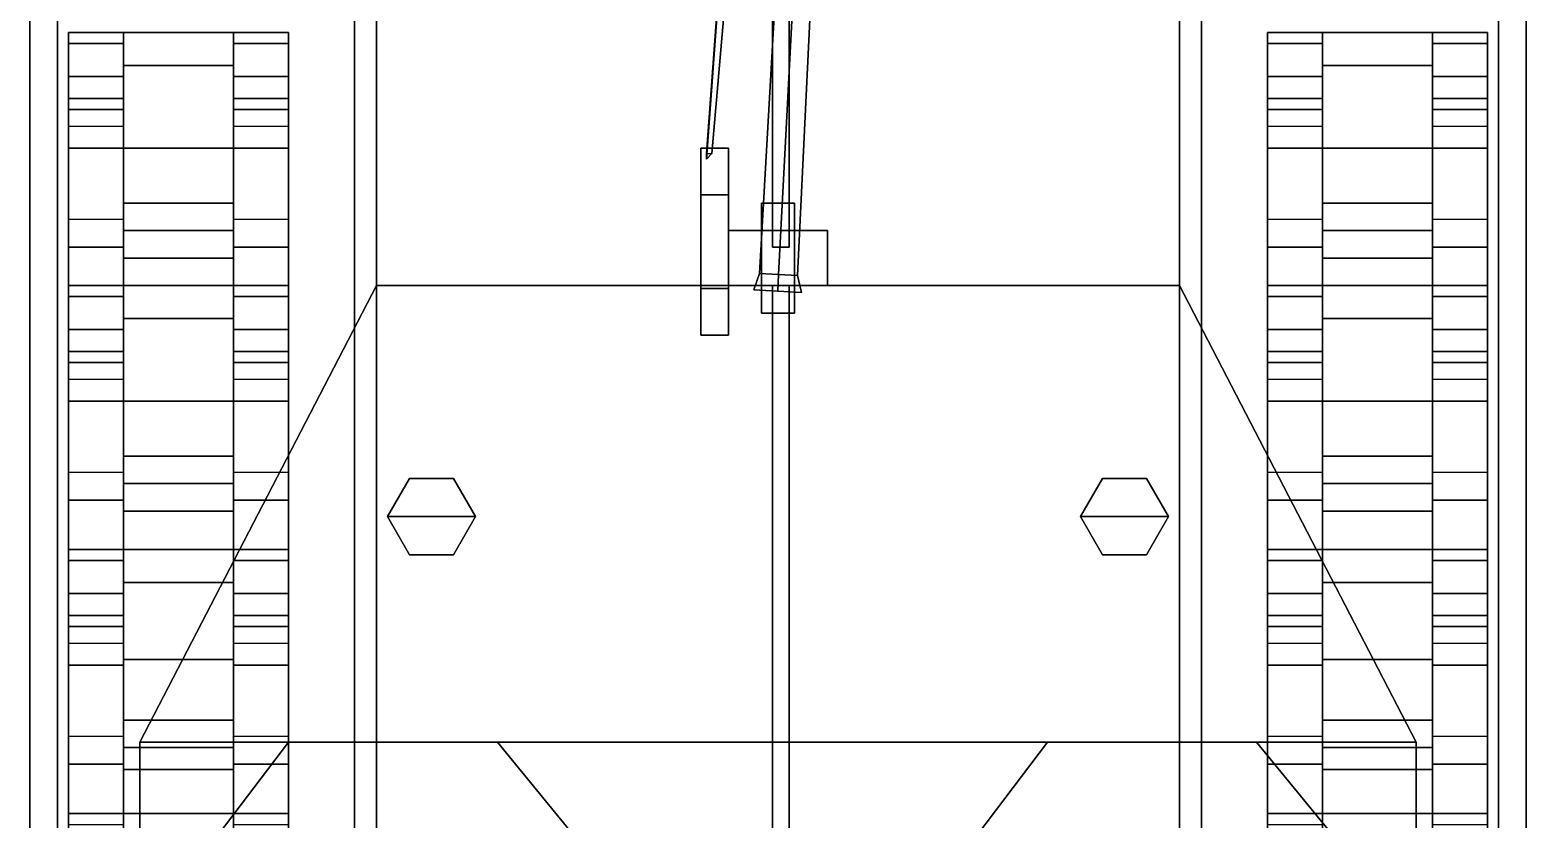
# Model space of a CAD drawing. Extents: x -1.7 to 1.7, y -5.1 to 5.5.
# Drawn here: x -1.36 to 1.36, y -0.34 to 1.095 of the extents above; entities that cross this region are included whole.
import ezdxf

# ---------------------------------------------------------------- set-up
doc = ezdxf.new("R2010")
doc.units = 0
doc.layers.get('0').update_dxf_attribs({"linetype": 'CONTINUOUS'})
for name, color, linetype in [('ARV_HULL_ADDONS', 3, 'CONTINUOUS'), ('BOGIE_HOLDER', 2, 'CONTINUOUS'), ('BOGIE_LEVER', 3, 'CONTINUOUS'), ('CABLE', 34, 'CONTINUOUS'), ('SHIELD', 6, 'CONTINUOUS'), ('SIDES', 5, 'CONTINUOUS'), ('TRACKS', 1, 'CONTINUOUS'), ('WHEELS', 2, 'CONTINUOUS')]:
    doc.layers.add(name, color=color, linetype=linetype)

msp = doc.modelspace()

# ---------------------------------------------------------------- linework, layer by layer
for points in [[(-0.73, 2.5, 0.47), (-0.73, -2.77, 0.47), (-0.73, -3.39, 0.82), (-0.73, 2.7, 0.82)], [(-0.73, 2.7, 0.82), (-0.73, -3.39, 0.82), (-0.73, -3.39, 1.15), (-0.73, 2.02, 1.15)], [(0.73, -3.39, 0.82), (0.73, -2.77, 0.47), (0.73, 2.5, 0.47), (0.73, 2.7, 0.82)], [(0.73, -3.39, 1.15), (0.73, -3.39, 0.82), (0.73, 2.7, 0.82), (0.73, 2.02, 1.15)], [(0.73, 2.5, 0.47), (0.73, -2.77, 0.47), (-0.73, -2.77, 0.47), (-0.73, 2.5, 0.47)], [(-0.73, 2.02, 1.15), (-0.73, -2.16, 1.15), (-0.73, -2.16, 1.51), (-0.73, 2.02, 1.51)], [(-0.73, 2.02, 1.51), (-0.73, -2.16, 1.51), (0.73, -2.16, 1.51), (0.73, 2.02, 1.51)], [(0.73, -2.16, 1.51), (0.73, -2.16, 1.15), (0.73, 2.02, 1.15), (0.73, 2.02, 1.51)]]:
    msp.add_3dface(points)
at = {"layer": 'ARV_HULL_ADDONS'}
for points in [[(0.001, 0.65, 1.81), (-0.0335, 0.6518, 1.83), (0.0766, 2.5887, 1.835), (0.1026, 2.5873, 1.82)], [(-0.0335, 0.6518, 1.83), (-0.0335, 0.6518, 1.87), (0.0766, 2.5887, 1.865), (0.0766, 2.5887, 1.835)], [(-0.0335, 0.6518, 1.87), (0.001, 0.65, 1.89), (0.1026, 2.5873, 1.88), (0.0766, 2.5887, 1.865)], [(0.0356, 0.6482, 1.83), (0.001, 0.65, 1.81), (0.1026, 2.5873, 1.82), (0.1285, 2.586, 1.835)], [(0.001, 0.65, 1.89), (0.0356, 0.6482, 1.87), (0.1285, 2.586, 1.865), (0.1026, 2.5873, 1.88)], [(0.0356, 0.6482, 1.87), (0.0356, 0.6482, 1.83), (0.1285, 2.586, 1.835), (0.1285, 2.586, 1.865)], [(-0.09, 0.795, 2.4472), (-0.09, 0.88, 2.3), (-0.14, 0.88, 2.3), (-0.14, 0.795, 2.4472)], [(-0.09, 0.88, 2.3), (-0.09, 0.795, 2.1528), (-0.14, 0.795, 2.1528), (-0.14, 0.88, 2.3)], [(-0.14, 0.625, 2.4472), (-0.14, 0.795, 2.4472), (-0.14, 0.88, 2.3), (-0.14, 0.54, 2.3)], [(-0.14, 0.54, 2.3), (-0.14, 0.88, 2.3), (-0.14, 0.795, 2.1528), (-0.14, 0.625, 2.1528)], [(-0.09, 0.54, 2.3), (-0.09, 0.88, 2.3), (-0.09, 0.795, 2.4472), (-0.09, 0.625, 2.4472)], [(-0.09, 0.625, 2.1528), (-0.09, 0.795, 2.1528), (-0.09, 0.88, 2.3), (-0.09, 0.54, 2.3)], [(-0.09, 0.625, 2.4472), (-0.09, 0.795, 2.4472), (-0.14, 0.795, 2.4472), (-0.14, 0.625, 2.4472)], [(-0.09, 0.795, 2.1528), (-0.09, 0.625, 2.1528), (-0.14, 0.625, 2.1528), (-0.14, 0.795, 2.1528)], [(0.03, 0.73, 2.4866), (0.03, 0.78, 2.4), (-0.03, 0.78, 2.4), (-0.03, 0.73, 2.4866)], [(0.03, 0.78, 2.4), (0.03, 0.73, 2.3134), (-0.03, 0.73, 2.3134), (-0.03, 0.78, 2.4)], [(-0.03, 0.63, 2.4866), (-0.03, 0.73, 2.4866), (-0.03, 0.78, 2.4), (-0.03, 0.58, 2.4)], [(-0.03, 0.58, 2.4), (-0.03, 0.78, 2.4), (-0.03, 0.73, 2.3134), (-0.03, 0.63, 2.3134)], [(0.03, 0.58, 2.4), (0.03, 0.78, 2.4), (0.03, 0.73, 2.4866), (0.03, 0.63, 2.4866)], [(0.03, 0.63, 2.3134), (0.03, 0.73, 2.3134), (0.03, 0.78, 2.4), (0.03, 0.58, 2.4)], [(-0.03, 0.73, 2.44), (-0.03, 0.73, 2.15), (-0.09, 0.73, 2.22), (-0.09, 0.73, 2.44)], [(-0.09, 0.73, 2.22), (-0.09, 0.63, 2.22), (-0.09, 0.63, 2.44), (-0.09, 0.73, 2.44)], [(-0.03, 0.73, 2.15), (-0.03, 0.63, 2.15), (-0.09, 0.63, 2.22), (-0.09, 0.73, 2.22)], [(-0.09, 0.73, 2.44), (-0.09, 0.63, 2.44), (-0.03, 0.63, 2.44), (-0.03, 0.73, 2.44)], [(-0.03, 0.73, 2.11), (-0.03, 0.63, 1.96), (-0.03, 0.63, 2.15), (-0.03, 0.73, 2.15)], [(-0.03, 0.73, 2.26), (-0.03, 0.63, 2.26), (0.03, 0.63, 2.26), (0.03, 0.73, 2.26)], [(0.03, 0.73, 2.26), (0.03, 0.73, 2.11), (-0.03, 0.73, 2.11), (-0.03, 0.73, 2.26)], [(0.03, 0.73, 2.11), (0.03, 0.63, 1.96), (-0.03, 0.63, 1.96), (-0.03, 0.73, 2.11)], [(-0.03, 0.63, 2.44), (-0.03, 0.63, 2.26), (-0.03, 0.73, 2.26), (-0.03, 0.73, 2.44)], [(0.03, 0.63, 2.4866), (0.03, 0.73, 2.4866), (-0.03, 0.73, 2.4866), (-0.03, 0.63, 2.4866)], [(0.03, 0.73, 2.3134), (0.03, 0.63, 2.3134), (-0.03, 0.63, 2.3134), (-0.03, 0.73, 2.3134)], [(0.03, 0.63, 2.15), (0.03, 0.63, 1.96), (0.03, 0.73, 2.11), (0.03, 0.73, 2.15)], [(0.09, 0.73, 2.44), (0.09, 0.73, 2.22), (0.03, 0.73, 2.15), (0.03, 0.73, 2.44)], [(0.03, 0.73, 2.26), (0.03, 0.63, 2.26), (0.03, 0.63, 2.44), (0.03, 0.73, 2.44)], [(0.09, 0.73, 2.22), (0.09, 0.63, 2.22), (0.03, 0.63, 2.15), (0.03, 0.73, 2.15)], [(0.03, 0.73, 2.44), (0.03, 0.63, 2.44), (0.09, 0.63, 2.44), (0.09, 0.73, 2.44)], [(0.09, 0.63, 2.44), (0.09, 0.63, 2.22), (0.09, 0.73, 2.22), (0.09, 0.73, 2.44)], [(-0.73, 0.63, 1.51), (-1.16, -0.2, 1.51), (-1.16, -0.2, 2.2), (-0.73, 0.63, 2.11)], [(-0.73, 0.63, 2.11), (-1.16, -0.2, 2.2), (1.16, -0.2, 2.2), (0.73, 0.63, 2.11)], [(0.73, 0.63, 2.11), (0.73, 0.63, 1.51), (-0.73, 0.63, 1.51), (-0.73, 0.63, 2.11)], [(-0.09, 0.63, 2.44), (-0.09, 0.63, 2.22), (-0.03, 0.63, 2.15), (-0.03, 0.63, 2.44)], [(-0.0005, 0.62, 1.8), (-0.0438, 0.6223, 1.825), (-0.0335, 0.6518, 1.83), (0.001, 0.65, 1.81)], [(-0.0438, 0.6223, 1.825), (-0.0438, 0.6223, 1.875), (-0.0335, 0.6518, 1.87), (-0.0335, 0.6518, 1.83)], [(-0.0438, 0.6223, 1.875), (-0.0005, 0.62, 1.9), (0.001, 0.65, 1.89), (-0.0335, 0.6518, 1.87)], [(-0.03, 0.63, 2.26), (-0.03, 0.63, 2.11), (0.03, 0.63, 2.11), (0.03, 0.63, 2.26)], [(0.03, 0.58, 2.4), (0.03, 0.63, 2.4866), (-0.03, 0.63, 2.4866), (-0.03, 0.58, 2.4)], [(0.03, 0.63, 2.3134), (0.03, 0.58, 2.4), (-0.03, 0.58, 2.4), (-0.03, 0.63, 2.3134)], [(0.0427, 0.6177, 1.825), (-0.0005, 0.62, 1.8), (0.001, 0.65, 1.81), (0.0356, 0.6482, 1.83)], [(-0.0005, 0.62, 1.9), (0.0427, 0.6177, 1.875), (0.0356, 0.6482, 1.87), (0.001, 0.65, 1.89)], [(0.03, 0.63, 2.44), (0.03, 0.63, 2.15), (0.09, 0.63, 2.22), (0.09, 0.63, 2.44)], [(0.0427, 0.6177, 1.875), (0.0427, 0.6177, 1.825), (0.0356, 0.6482, 1.83), (0.0356, 0.6482, 1.87)], [(1.16, -0.2, 2.2), (1.16, -0.2, 1.51), (0.73, 0.63, 1.51), (0.73, 0.63, 2.11)], [(-0.09, 0.54, 2.3), (-0.09, 0.625, 2.4472), (-0.14, 0.625, 2.4472), (-0.14, 0.54, 2.3)], [(-0.09, 0.625, 2.1528), (-0.09, 0.54, 2.3), (-0.14, 0.54, 2.3), (-0.14, 0.625, 2.1528)], [(-0.59, 0.2793, 2.24), (-0.67, 0.2793, 2.24), (-0.71, 0.21, 2.24), (-0.55, 0.21, 2.24)], [(-0.67, 0.2793, 2.14), (-0.71, 0.21, 2.15), (-0.71, 0.21, 2.24), (-0.67, 0.2793, 2.24)], [(-0.59, 0.2793, 2.14), (-0.67, 0.2793, 2.14), (-0.67, 0.2793, 2.24), (-0.59, 0.2793, 2.24)], [(-0.55, 0.21, 2.15), (-0.59, 0.2793, 2.14), (-0.59, 0.2793, 2.24), (-0.55, 0.21, 2.24)], [(0.59, 0.2793, 2.14), (0.55, 0.21, 2.15), (0.55, 0.21, 2.24), (0.59, 0.2793, 2.24)], [(0.67, 0.2793, 2.24), (0.59, 0.2793, 2.24), (0.55, 0.21, 2.24), (0.71, 0.21, 2.24)], [(0.67, 0.2793, 2.14), (0.59, 0.2793, 2.14), (0.59, 0.2793, 2.24), (0.67, 0.2793, 2.24)], [(0.71, 0.21, 2.15), (0.67, 0.2793, 2.14), (0.67, 0.2793, 2.24), (0.71, 0.21, 2.24)], [(-0.55, 0.21, 2.24), (-0.71, 0.21, 2.24), (-0.67, 0.1407, 2.24), (-0.59, 0.1407, 2.24)], [(-0.71, 0.21, 2.15), (-0.67, 0.1407, 2.16), (-0.67, 0.1407, 2.24), (-0.71, 0.21, 2.24)], [(-0.59, 0.1407, 2.16), (-0.55, 0.21, 2.15), (-0.55, 0.21, 2.24), (-0.59, 0.1407, 2.24)], [(0.55, 0.21, 2.15), (0.59, 0.1407, 2.16), (0.59, 0.1407, 2.24), (0.55, 0.21, 2.24)], [(0.71, 0.21, 2.24), (0.55, 0.21, 2.24), (0.59, 0.1407, 2.24), (0.67, 0.1407, 2.24)], [(0.67, 0.1407, 2.16), (0.71, 0.21, 2.15), (0.71, 0.21, 2.24), (0.67, 0.1407, 2.24)], [(-0.67, 0.1407, 2.16), (-0.59, 0.1407, 2.16), (-0.59, 0.1407, 2.24), (-0.67, 0.1407, 2.24)], [(0.59, 0.1407, 2.16), (0.67, 0.1407, 2.16), (0.67, 0.1407, 2.24), (0.59, 0.1407, 2.24)], [(-1.16, -0.2, 1.51), (-1.16, -0.9, 1.51), (-1.16, -0.9, 2.2), (-1.16, -0.2, 2.2)], [(-1.16, -0.2, 2.2), (-1.16, -0.9, 2.2), (1.16, -0.9, 2.2), (1.16, -0.2, 2.2)], [(-0.89, -0.2, 2.2), (-1.14, -0.53, 2.2), (-1.14, -0.53, 2.5), (-0.89, -0.2, 2.5)], [(-0.89, -0.2, 2.5), (-1.14, -0.53, 2.5), (-0.24, -0.53, 2.5), (-0.51, -0.2, 2.5)], [(-0.51, -0.2, 2.5), (-0.51, -0.2, 2.2), (-0.89, -0.2, 2.2), (-0.89, -0.2, 2.5)], [(-0.24, -0.53, 2.5), (-0.24, -0.53, 2.2), (-0.51, -0.2, 2.2), (-0.51, -0.2, 2.5)], [(0.49, -0.2, 2.2), (0.24, -0.53, 2.2), (0.24, -0.53, 2.5), (0.49, -0.2, 2.5)], [(0.49, -0.2, 2.5), (0.24, -0.53, 2.5), (1.14, -0.53, 2.5), (0.87, -0.2, 2.5)], [(0.87, -0.2, 2.5), (0.87, -0.2, 2.2), (0.49, -0.2, 2.2), (0.49, -0.2, 2.5)], [(1.14, -0.53, 2.5), (1.14, -0.53, 2.2), (0.87, -0.2, 2.2), (0.87, -0.2, 2.5)], [(1.16, -0.9, 2.2), (1.16, -0.9, 1.51), (1.16, -0.2, 1.51), (1.16, -0.2, 2.2)]]:
    msp.add_3dface(points, dxfattribs=at)
at = {"layer": 'BOGIE_HOLDER'}
for points in [[(-1.29, 1.09, 0.3), (-1.29, 1.01, 0.23), (-1.29, 0.95, 0.31), (-1.29, 1.07, 0.42)], [(-1.19, 1.09, 0.3), (-1.19, 1.01, 0.23), (-1.29, 1.01, 0.23), (-1.29, 1.09, 0.3)], [(-1.19, 1.07, 0.42), (-1.19, 1.09, 0.3), (-1.29, 1.09, 0.3), (-1.29, 1.07, 0.42)], [(-1.19, 0.95, 0.31), (-1.19, 1.01, 0.23), (-1.19, 1.09, 0.3), (-1.19, 1.07, 0.42)], [(-0.89, 1.09, 0.3), (-0.89, 1.01, 0.23), (-0.99, 1.01, 0.23), (-0.99, 1.09, 0.3)], [(-0.99, 1.09, 0.3), (-0.99, 1.01, 0.23), (-0.99, 0.95, 0.31), (-0.99, 1.07, 0.42)], [(-0.89, 1.07, 0.42), (-0.89, 1.09, 0.3), (-0.99, 1.09, 0.3), (-0.99, 1.07, 0.42)], [(-0.89, 0.95, 0.31), (-0.89, 1.01, 0.23), (-0.89, 1.09, 0.3), (-0.89, 1.07, 0.42)], [(0.99, 1.09, 0.3), (0.99, 1.01, 0.23), (0.89, 1.01, 0.23), (0.89, 1.09, 0.3)], [(0.89, 1.09, 0.3), (0.89, 1.01, 0.23), (0.89, 0.95, 0.31), (0.89, 1.07, 0.42)], [(0.99, 1.07, 0.42), (0.99, 1.09, 0.3), (0.89, 1.09, 0.3), (0.89, 1.07, 0.42)], [(0.99, 0.95, 0.31), (0.99, 1.01, 0.23), (0.99, 1.09, 0.3), (0.99, 1.07, 0.42)], [(1.19, 1.09, 0.3), (1.19, 1.01, 0.23), (1.19, 0.95, 0.31), (1.19, 1.07, 0.42)], [(1.29, 1.09, 0.3), (1.29, 1.01, 0.23), (1.19, 1.01, 0.23), (1.19, 1.09, 0.3)], [(1.29, 1.07, 0.42), (1.29, 1.09, 0.3), (1.19, 1.09, 0.3), (1.19, 1.07, 0.42)], [(1.29, 0.95, 0.31), (1.29, 1.01, 0.23), (1.29, 1.09, 0.3), (1.29, 1.07, 0.42)], [(-1.29, 1.07, 0.42), (-1.29, 0.95, 0.31), (-1.29, 0.75, 0.67), (-1.29, 0.92, 0.67)], [(-1.19, 0.92, 0.67), (-1.19, 1.07, 0.42), (-1.29, 1.07, 0.42), (-1.29, 0.92, 0.67)], [(-1.19, 0.75, 0.67), (-1.19, 0.95, 0.31), (-1.19, 1.07, 0.42), (-1.19, 0.92, 0.67)], [(-0.99, 1.07, 0.42), (-0.99, 0.95, 0.31), (-0.99, 0.75, 0.67), (-0.99, 0.92, 0.67)], [(-0.89, 0.92, 0.67), (-0.89, 1.07, 0.42), (-0.99, 1.07, 0.42), (-0.99, 0.92, 0.67)], [(-0.89, 0.75, 0.67), (-0.89, 0.95, 0.31), (-0.89, 1.07, 0.42), (-0.89, 0.92, 0.67)], [(0.89, 1.07, 0.42), (0.89, 0.95, 0.31), (0.89, 0.75, 0.67), (0.89, 0.92, 0.67)], [(0.99, 0.92, 0.67), (0.99, 1.07, 0.42), (0.89, 1.07, 0.42), (0.89, 0.92, 0.67)], [(0.99, 0.75, 0.67), (0.99, 0.95, 0.31), (0.99, 1.07, 0.42), (0.99, 0.92, 0.67)], [(1.19, 1.07, 0.42), (1.19, 0.95, 0.31), (1.19, 0.75, 0.67), (1.19, 0.92, 0.67)], [(1.29, 0.92, 0.67), (1.29, 1.07, 0.42), (1.19, 1.07, 0.42), (1.19, 0.92, 0.67)], [(1.29, 0.75, 0.67), (1.29, 0.95, 0.31), (1.29, 1.07, 0.42), (1.29, 0.92, 0.67)], [(-1.29, 0.95, 0.31), (-1.29, 1.01, 0.23), (-1.19, 1.01, 0.23), (-1.19, 0.95, 0.31)], [(-0.99, 0.95, 0.31), (-0.99, 1.01, 0.23), (-0.89, 1.01, 0.23), (-0.89, 0.95, 0.31)], [(0.89, 0.95, 0.31), (0.89, 1.01, 0.23), (0.99, 1.01, 0.23), (0.99, 0.95, 0.31)], [(1.19, 0.95, 0.31), (1.19, 1.01, 0.23), (1.29, 1.01, 0.23), (1.29, 0.95, 0.31)], [(-1.29, 0.75, 0.67), (-1.29, 0.95, 0.31), (-1.19, 0.95, 0.31), (-1.19, 0.75, 0.67)], [(-0.99, 0.75, 0.67), (-0.99, 0.95, 0.31), (-0.89, 0.95, 0.31), (-0.89, 0.75, 0.67)], [(0.89, 0.75, 0.67), (0.89, 0.95, 0.31), (0.99, 0.95, 0.31), (0.99, 0.75, 0.67)], [(1.19, 0.75, 0.67), (1.19, 0.95, 0.31), (1.29, 0.95, 0.31), (1.29, 0.75, 0.67)], [(-1.19, 0.88, 0.29), (-1.19, 0.68, 0.29), (-1.19, 0.68, 0.47), (-1.19, 0.88, 0.47)], [(-0.99, 0.88, 0.47), (-0.99, 0.88, 0.29), (-1.19, 0.88, 0.29), (-1.19, 0.88, 0.47)], [(-0.99, 0.88, 0.29), (-0.99, 0.68, 0.29), (-1.19, 0.68, 0.29), (-1.19, 0.88, 0.29)], [(-1.19, 0.88, 0.47), (-1.19, 0.68, 0.47), (-0.99, 0.68, 0.47), (-0.99, 0.88, 0.47)], [(-0.99, 0.68, 0.47), (-0.99, 0.68, 0.29), (-0.99, 0.88, 0.29), (-0.99, 0.88, 0.47)], [(0.99, 0.88, 0.29), (0.99, 0.68, 0.29), (0.99, 0.68, 0.47), (0.99, 0.88, 0.47)], [(1.19, 0.88, 0.47), (1.19, 0.88, 0.29), (0.99, 0.88, 0.29), (0.99, 0.88, 0.47)], [(1.19, 0.88, 0.29), (1.19, 0.68, 0.29), (0.99, 0.68, 0.29), (0.99, 0.88, 0.29)], [(0.99, 0.88, 0.47), (0.99, 0.68, 0.47), (1.19, 0.68, 0.47), (1.19, 0.88, 0.47)], [(1.19, 0.68, 0.47), (1.19, 0.68, 0.29), (1.19, 0.88, 0.29), (1.19, 0.88, 0.47)], [(-1.19, 0.68, 0.47), (-1.19, 0.68, 0.29), (-0.99, 0.68, 0.29), (-0.99, 0.68, 0.47)], [(0.99, 0.68, 0.47), (0.99, 0.68, 0.29), (1.19, 0.68, 0.29), (1.19, 0.68, 0.47)], [(-1.19, 0.63, 0.3), (-1.19, 0.55, 0.23), (-1.29, 0.55, 0.23), (-1.29, 0.63, 0.3)], [(-1.29, 0.63, 0.3), (-1.29, 0.55, 0.23), (-1.29, 0.49, 0.31), (-1.29, 0.61, 0.42)], [(-1.19, 0.61, 0.42), (-1.19, 0.63, 0.3), (-1.29, 0.63, 0.3), (-1.29, 0.61, 0.42)], [(-1.19, 0.49, 0.31), (-1.19, 0.55, 0.23), (-1.19, 0.63, 0.3), (-1.19, 0.61, 0.42)], [(-0.99, 0.63, 0.3), (-0.99, 0.55, 0.23), (-0.99, 0.49, 0.31), (-0.99, 0.61, 0.42)], [(-0.89, 0.63, 0.3), (-0.89, 0.55, 0.23), (-0.99, 0.55, 0.23), (-0.99, 0.63, 0.3)], [(-0.89, 0.61, 0.42), (-0.89, 0.63, 0.3), (-0.99, 0.63, 0.3), (-0.99, 0.61, 0.42)], [(-0.89, 0.49, 0.31), (-0.89, 0.55, 0.23), (-0.89, 0.63, 0.3), (-0.89, 0.61, 0.42)], [(0.89, 0.63, 0.3), (0.89, 0.55, 0.23), (0.89, 0.49, 0.31), (0.89, 0.61, 0.42)], [(0.99, 0.63, 0.3), (0.99, 0.55, 0.23), (0.89, 0.55, 0.23), (0.89, 0.63, 0.3)], [(0.99, 0.61, 0.42), (0.99, 0.63, 0.3), (0.89, 0.63, 0.3), (0.89, 0.61, 0.42)], [(0.99, 0.49, 0.31), (0.99, 0.55, 0.23), (0.99, 0.63, 0.3), (0.99, 0.61, 0.42)], [(1.29, 0.63, 0.3), (1.29, 0.55, 0.23), (1.19, 0.55, 0.23), (1.19, 0.63, 0.3)], [(1.19, 0.63, 0.3), (1.19, 0.55, 0.23), (1.19, 0.49, 0.31), (1.19, 0.61, 0.42)], [(1.29, 0.61, 0.42), (1.29, 0.63, 0.3), (1.19, 0.63, 0.3), (1.19, 0.61, 0.42)], [(1.29, 0.49, 0.31), (1.29, 0.55, 0.23), (1.29, 0.63, 0.3), (1.29, 0.61, 0.42)], [(-1.19, 0.46, 0.67), (-1.19, 0.61, 0.42), (-1.29, 0.61, 0.42), (-1.29, 0.46, 0.67)], [(-1.29, 0.61, 0.42), (-1.29, 0.49, 0.31), (-1.29, 0.29, 0.67), (-1.29, 0.46, 0.67)], [(-1.19, 0.29, 0.67), (-1.19, 0.49, 0.31), (-1.19, 0.61, 0.42), (-1.19, 0.46, 0.67)], [(-0.99, 0.61, 0.42), (-0.99, 0.49, 0.31), (-0.99, 0.29, 0.67), (-0.99, 0.46, 0.67)], [(-0.89, 0.46, 0.67), (-0.89, 0.61, 0.42), (-0.99, 0.61, 0.42), (-0.99, 0.46, 0.67)], [(-0.89, 0.29, 0.67), (-0.89, 0.49, 0.31), (-0.89, 0.61, 0.42), (-0.89, 0.46, 0.67)], [(0.89, 0.61, 0.42), (0.89, 0.49, 0.31), (0.89, 0.29, 0.67), (0.89, 0.46, 0.67)], [(0.99, 0.46, 0.67), (0.99, 0.61, 0.42), (0.89, 0.61, 0.42), (0.89, 0.46, 0.67)], [(0.99, 0.29, 0.67), (0.99, 0.49, 0.31), (0.99, 0.61, 0.42), (0.99, 0.46, 0.67)], [(1.29, 0.46, 0.67), (1.29, 0.61, 0.42), (1.19, 0.61, 0.42), (1.19, 0.46, 0.67)], [(1.19, 0.61, 0.42), (1.19, 0.49, 0.31), (1.19, 0.29, 0.67), (1.19, 0.46, 0.67)], [(1.29, 0.29, 0.67), (1.29, 0.49, 0.31), (1.29, 0.61, 0.42), (1.29, 0.46, 0.67)], [(-1.29, 0.49, 0.31), (-1.29, 0.55, 0.23), (-1.19, 0.55, 0.23), (-1.19, 0.49, 0.31)], [(-0.99, 0.49, 0.31), (-0.99, 0.55, 0.23), (-0.89, 0.55, 0.23), (-0.89, 0.49, 0.31)], [(0.89, 0.49, 0.31), (0.89, 0.55, 0.23), (0.99, 0.55, 0.23), (0.99, 0.49, 0.31)], [(1.19, 0.49, 0.31), (1.19, 0.55, 0.23), (1.29, 0.55, 0.23), (1.29, 0.49, 0.31)], [(-1.29, 0.29, 0.67), (-1.29, 0.49, 0.31), (-1.19, 0.49, 0.31), (-1.19, 0.29, 0.67)], [(-0.99, 0.29, 0.67), (-0.99, 0.49, 0.31), (-0.89, 0.49, 0.31), (-0.89, 0.29, 0.67)], [(0.89, 0.29, 0.67), (0.89, 0.49, 0.31), (0.99, 0.49, 0.31), (0.99, 0.29, 0.67)], [(1.19, 0.29, 0.67), (1.19, 0.49, 0.31), (1.29, 0.49, 0.31), (1.29, 0.29, 0.67)], [(-1.19, 0.42, 0.29), (-1.19, 0.22, 0.29), (-1.19, 0.22, 0.47), (-1.19, 0.42, 0.47)], [(-0.99, 0.42, 0.47), (-0.99, 0.42, 0.29), (-1.19, 0.42, 0.29), (-1.19, 0.42, 0.47)], [(-0.99, 0.42, 0.29), (-0.99, 0.22, 0.29), (-1.19, 0.22, 0.29), (-1.19, 0.42, 0.29)], [(-1.19, 0.42, 0.47), (-1.19, 0.22, 0.47), (-0.99, 0.22, 0.47), (-0.99, 0.42, 0.47)], [(-0.99, 0.22, 0.47), (-0.99, 0.22, 0.29), (-0.99, 0.42, 0.29), (-0.99, 0.42, 0.47)], [(0.99, 0.42, 0.29), (0.99, 0.22, 0.29), (0.99, 0.22, 0.47), (0.99, 0.42, 0.47)], [(1.19, 0.42, 0.47), (1.19, 0.42, 0.29), (0.99, 0.42, 0.29), (0.99, 0.42, 0.47)], [(1.19, 0.42, 0.29), (1.19, 0.22, 0.29), (0.99, 0.22, 0.29), (0.99, 0.42, 0.29)], [(0.99, 0.42, 0.47), (0.99, 0.22, 0.47), (1.19, 0.22, 0.47), (1.19, 0.42, 0.47)], [(1.19, 0.22, 0.47), (1.19, 0.22, 0.29), (1.19, 0.42, 0.29), (1.19, 0.42, 0.47)], [(-1.19, 0.22, 0.47), (-1.19, 0.22, 0.29), (-0.99, 0.22, 0.29), (-0.99, 0.22, 0.47)], [(0.99, 0.22, 0.47), (0.99, 0.22, 0.29), (1.19, 0.22, 0.29), (1.19, 0.22, 0.47)], [(-1.19, 0.15, 0.3), (-1.19, 0.07, 0.23), (-1.29, 0.07, 0.23), (-1.29, 0.15, 0.3)], [(-1.29, 0.15, 0.3), (-1.29, 0.07, 0.23), (-1.29, 0.01, 0.31), (-1.29, 0.13, 0.42)], [(-1.19, 0.13, 0.42), (-1.19, 0.15, 0.3), (-1.29, 0.15, 0.3), (-1.29, 0.13, 0.42)], [(-1.19, 0.01, 0.31), (-1.19, 0.07, 0.23), (-1.19, 0.15, 0.3), (-1.19, 0.13, 0.42)], [(-0.99, 0.15, 0.3), (-0.99, 0.07, 0.23), (-0.99, 0.01, 0.31), (-0.99, 0.13, 0.42)], [(-0.89, 0.15, 0.3), (-0.89, 0.07, 0.23), (-0.99, 0.07, 0.23), (-0.99, 0.15, 0.3)], [(-0.89, 0.13, 0.42), (-0.89, 0.15, 0.3), (-0.99, 0.15, 0.3), (-0.99, 0.13, 0.42)], [(-0.89, 0.01, 0.31), (-0.89, 0.07, 0.23), (-0.89, 0.15, 0.3), (-0.89, 0.13, 0.42)], [(0.89, 0.15, 0.3), (0.89, 0.07, 0.23), (0.89, 0.01, 0.31), (0.89, 0.13, 0.42)], [(0.99, 0.15, 0.3), (0.99, 0.07, 0.23), (0.89, 0.07, 0.23), (0.89, 0.15, 0.3)], [(0.99, 0.13, 0.42), (0.99, 0.15, 0.3), (0.89, 0.15, 0.3), (0.89, 0.13, 0.42)], [(0.99, 0.01, 0.31), (0.99, 0.07, 0.23), (0.99, 0.15, 0.3), (0.99, 0.13, 0.42)], [(1.29, 0.15, 0.3), (1.29, 0.07, 0.23), (1.19, 0.07, 0.23), (1.19, 0.15, 0.3)], [(1.19, 0.15, 0.3), (1.19, 0.07, 0.23), (1.19, 0.01, 0.31), (1.19, 0.13, 0.42)], [(1.29, 0.13, 0.42), (1.29, 0.15, 0.3), (1.19, 0.15, 0.3), (1.19, 0.13, 0.42)], [(1.29, 0.01, 0.31), (1.29, 0.07, 0.23), (1.29, 0.15, 0.3), (1.29, 0.13, 0.42)], [(-1.19, -0.02, 0.67), (-1.19, 0.13, 0.42), (-1.29, 0.13, 0.42), (-1.29, -0.02, 0.67)], [(-1.29, 0.13, 0.42), (-1.29, 0.01, 0.31), (-1.29, -0.19, 0.67), (-1.29, -0.02, 0.67)], [(-1.19, -0.19, 0.67), (-1.19, 0.01, 0.31), (-1.19, 0.13, 0.42), (-1.19, -0.02, 0.67)], [(-0.99, 0.13, 0.42), (-0.99, 0.01, 0.31), (-0.99, -0.19, 0.67), (-0.99, -0.02, 0.67)], [(-0.89, -0.02, 0.67), (-0.89, 0.13, 0.42), (-0.99, 0.13, 0.42), (-0.99, -0.02, 0.67)], [(-0.89, -0.19, 0.67), (-0.89, 0.01, 0.31), (-0.89, 0.13, 0.42), (-0.89, -0.02, 0.67)], [(0.89, 0.13, 0.42), (0.89, 0.01, 0.31), (0.89, -0.19, 0.67), (0.89, -0.02, 0.67)], [(0.99, -0.02, 0.67), (0.99, 0.13, 0.42), (0.89, 0.13, 0.42), (0.89, -0.02, 0.67)], [(0.99, -0.19, 0.67), (0.99, 0.01, 0.31), (0.99, 0.13, 0.42), (0.99, -0.02, 0.67)], [(1.29, -0.02, 0.67), (1.29, 0.13, 0.42), (1.19, 0.13, 0.42), (1.19, -0.02, 0.67)], [(1.19, 0.13, 0.42), (1.19, 0.01, 0.31), (1.19, -0.19, 0.67), (1.19, -0.02, 0.67)], [(1.29, -0.19, 0.67), (1.29, 0.01, 0.31), (1.29, 0.13, 0.42), (1.29, -0.02, 0.67)], [(-1.29, 0.01, 0.31), (-1.29, 0.07, 0.23), (-1.19, 0.07, 0.23), (-1.19, 0.01, 0.31)], [(-0.99, 0.01, 0.31), (-0.99, 0.07, 0.23), (-0.89, 0.07, 0.23), (-0.89, 0.01, 0.31)], [(0.89, 0.01, 0.31), (0.89, 0.07, 0.23), (0.99, 0.07, 0.23), (0.99, 0.01, 0.31)], [(1.19, 0.01, 0.31), (1.19, 0.07, 0.23), (1.29, 0.07, 0.23), (1.29, 0.01, 0.31)], [(-1.29, -0.19, 0.67), (-1.29, 0.01, 0.31), (-1.19, 0.01, 0.31), (-1.19, -0.19, 0.67)], [(-0.99, -0.19, 0.67), (-0.99, 0.01, 0.31), (-0.89, 0.01, 0.31), (-0.89, -0.19, 0.67)], [(0.89, -0.19, 0.67), (0.89, 0.01, 0.31), (0.99, 0.01, 0.31), (0.99, -0.19, 0.67)], [(1.19, -0.19, 0.67), (1.19, 0.01, 0.31), (1.29, 0.01, 0.31), (1.29, -0.19, 0.67)], [(-1.19, -0.05, 0.29), (-1.19, -0.25, 0.29), (-1.19, -0.25, 0.47), (-1.19, -0.05, 0.47)], [(-0.99, -0.05, 0.47), (-0.99, -0.05, 0.29), (-1.19, -0.05, 0.29), (-1.19, -0.05, 0.47)], [(-0.99, -0.05, 0.29), (-0.99, -0.25, 0.29), (-1.19, -0.25, 0.29), (-1.19, -0.05, 0.29)], [(-1.19, -0.05, 0.47), (-1.19, -0.25, 0.47), (-0.99, -0.25, 0.47), (-0.99, -0.05, 0.47)], [(-0.99, -0.25, 0.47), (-0.99, -0.25, 0.29), (-0.99, -0.05, 0.29), (-0.99, -0.05, 0.47)], [(0.99, -0.05, 0.29), (0.99, -0.25, 0.29), (0.99, -0.25, 0.47), (0.99, -0.05, 0.47)], [(1.19, -0.05, 0.47), (1.19, -0.05, 0.29), (0.99, -0.05, 0.29), (0.99, -0.05, 0.47)], [(1.19, -0.05, 0.29), (1.19, -0.25, 0.29), (0.99, -0.25, 0.29), (0.99, -0.05, 0.29)], [(0.99, -0.05, 0.47), (0.99, -0.25, 0.47), (1.19, -0.25, 0.47), (1.19, -0.05, 0.47)], [(1.19, -0.25, 0.47), (1.19, -0.25, 0.29), (1.19, -0.05, 0.29), (1.19, -0.05, 0.47)], [(-1.19, -0.25, 0.47), (-1.19, -0.25, 0.29), (-0.99, -0.25, 0.29), (-0.99, -0.25, 0.47)], [(0.99, -0.25, 0.47), (0.99, -0.25, 0.29), (1.19, -0.25, 0.29), (1.19, -0.25, 0.47)], [(-1.19, -0.33, 0.3), (-1.19, -0.41, 0.23), (-1.29, -0.41, 0.23), (-1.29, -0.33, 0.3)], [(-1.29, -0.33, 0.3), (-1.29, -0.41, 0.23), (-1.29, -0.47, 0.31), (-1.29, -0.35, 0.42)], [(-1.19, -0.35, 0.42), (-1.19, -0.33, 0.3), (-1.29, -0.33, 0.3), (-1.29, -0.35, 0.42)], [(-1.19, -0.47, 0.31), (-1.19, -0.41, 0.23), (-1.19, -0.33, 0.3), (-1.19, -0.35, 0.42)], [(-0.99, -0.33, 0.3), (-0.99, -0.41, 0.23), (-0.99, -0.47, 0.31), (-0.99, -0.35, 0.42)], [(-0.89, -0.33, 0.3), (-0.89, -0.41, 0.23), (-0.99, -0.41, 0.23), (-0.99, -0.33, 0.3)], [(-0.89, -0.35, 0.42), (-0.89, -0.33, 0.3), (-0.99, -0.33, 0.3), (-0.99, -0.35, 0.42)], [(-0.89, -0.47, 0.31), (-0.89, -0.41, 0.23), (-0.89, -0.33, 0.3), (-0.89, -0.35, 0.42)], [(0.89, -0.33, 0.3), (0.89, -0.41, 0.23), (0.89, -0.47, 0.31), (0.89, -0.35, 0.42)], [(0.99, -0.33, 0.3), (0.99, -0.41, 0.23), (0.89, -0.41, 0.23), (0.89, -0.33, 0.3)], [(0.99, -0.35, 0.42), (0.99, -0.33, 0.3), (0.89, -0.33, 0.3), (0.89, -0.35, 0.42)], [(0.99, -0.47, 0.31), (0.99, -0.41, 0.23), (0.99, -0.33, 0.3), (0.99, -0.35, 0.42)], [(1.29, -0.33, 0.3), (1.29, -0.41, 0.23), (1.19, -0.41, 0.23), (1.19, -0.33, 0.3)], [(1.19, -0.33, 0.3), (1.19, -0.41, 0.23), (1.19, -0.47, 0.31), (1.19, -0.35, 0.42)], [(1.29, -0.35, 0.42), (1.29, -0.33, 0.3), (1.19, -0.33, 0.3), (1.19, -0.35, 0.42)], [(1.29, -0.47, 0.31), (1.29, -0.41, 0.23), (1.29, -0.33, 0.3), (1.29, -0.35, 0.42)]]:
    msp.add_3dface(points, dxfattribs=at)
at = {"layer": 'BOGIE_LEVER'}
for points in [[(-0.99, 1.09, 0.34), (-0.99, 0.78, 0.15), (-1.19, 0.78, 0.15), (-1.19, 1.09, 0.34)], [(-1.19, 1.09, 0.34), (-1.19, 0.78, 0.15), (-1.19, 0.73, 0.24), (-1.19, 1.03, 0.44)], [(-0.99, 1.03, 0.44), (-0.99, 1.09, 0.34), (-1.19, 1.09, 0.34), (-1.19, 1.03, 0.44)], [(-0.99, 0.73, 0.24), (-0.99, 0.78, 0.15), (-0.99, 1.09, 0.34), (-0.99, 1.03, 0.44)], [(0.99, 1.09, 0.34), (0.99, 0.78, 0.15), (0.99, 0.73, 0.24), (0.99, 1.03, 0.44)], [(1.19, 1.09, 0.34), (1.19, 0.78, 0.15), (0.99, 0.78, 0.15), (0.99, 1.09, 0.34)], [(1.19, 1.03, 0.44), (1.19, 1.09, 0.34), (0.99, 1.09, 0.34), (0.99, 1.03, 0.44)], [(1.19, 0.73, 0.24), (1.19, 0.78, 0.15), (1.19, 1.09, 0.34), (1.19, 1.03, 0.44)], [(-1.19, 1.03, 0.44), (-1.19, 0.73, 0.24), (-0.99, 0.73, 0.24), (-0.99, 1.03, 0.44)], [(0.99, 1.03, 0.44), (0.99, 0.73, 0.24), (1.19, 0.73, 0.24), (1.19, 1.03, 0.44)], [(-1.19, 0.73, 0.24), (-1.19, 0.78, 0.15), (-0.99, 0.78, 0.15), (-0.99, 0.73, 0.24)], [(0.99, 0.73, 0.24), (0.99, 0.78, 0.15), (1.19, 0.78, 0.15), (1.19, 0.73, 0.24)], [(-1.19, 0.63, 0.34), (-1.19, 0.32, 0.15), (-1.19, 0.27, 0.24), (-1.19, 0.57, 0.44)], [(-0.99, 0.63, 0.34), (-0.99, 0.32, 0.15), (-1.19, 0.32, 0.15), (-1.19, 0.63, 0.34)], [(-0.99, 0.57, 0.44), (-0.99, 0.63, 0.34), (-1.19, 0.63, 0.34), (-1.19, 0.57, 0.44)], [(-0.99, 0.27, 0.24), (-0.99, 0.32, 0.15), (-0.99, 0.63, 0.34), (-0.99, 0.57, 0.44)], [(1.19, 0.63, 0.34), (1.19, 0.32, 0.15), (0.99, 0.32, 0.15), (0.99, 0.63, 0.34)], [(0.99, 0.63, 0.34), (0.99, 0.32, 0.15), (0.99, 0.27, 0.24), (0.99, 0.57, 0.44)], [(1.19, 0.57, 0.44), (1.19, 0.63, 0.34), (0.99, 0.63, 0.34), (0.99, 0.57, 0.44)], [(1.19, 0.27, 0.24), (1.19, 0.32, 0.15), (1.19, 0.63, 0.34), (1.19, 0.57, 0.44)], [(-1.19, 0.57, 0.44), (-1.19, 0.27, 0.24), (-0.99, 0.27, 0.24), (-0.99, 0.57, 0.44)], [(0.99, 0.57, 0.44), (0.99, 0.27, 0.24), (1.19, 0.27, 0.24), (1.19, 0.57, 0.44)], [(-1.19, 0.27, 0.24), (-1.19, 0.32, 0.15), (-0.99, 0.32, 0.15), (-0.99, 0.27, 0.24)], [(0.99, 0.27, 0.24), (0.99, 0.32, 0.15), (1.19, 0.32, 0.15), (1.19, 0.27, 0.24)], [(-1.19, 0.15, 0.34), (-1.19, -0.16, 0.15), (-1.19, -0.21, 0.24), (-1.19, 0.09, 0.44)], [(-0.99, 0.15, 0.34), (-0.99, -0.16, 0.15), (-1.19, -0.16, 0.15), (-1.19, 0.15, 0.34)], [(-0.99, 0.09, 0.44), (-0.99, 0.15, 0.34), (-1.19, 0.15, 0.34), (-1.19, 0.09, 0.44)], [(-0.99, -0.21, 0.24), (-0.99, -0.16, 0.15), (-0.99, 0.15, 0.34), (-0.99, 0.09, 0.44)], [(1.19, 0.15, 0.34), (1.19, -0.16, 0.15), (0.99, -0.16, 0.15), (0.99, 0.15, 0.34)], [(0.99, 0.15, 0.34), (0.99, -0.16, 0.15), (0.99, -0.21, 0.24), (0.99, 0.09, 0.44)], [(1.19, 0.09, 0.44), (1.19, 0.15, 0.34), (0.99, 0.15, 0.34), (0.99, 0.09, 0.44)], [(1.19, -0.21, 0.24), (1.19, -0.16, 0.15), (1.19, 0.15, 0.34), (1.19, 0.09, 0.44)], [(-1.19, 0.09, 0.44), (-1.19, -0.21, 0.24), (-0.99, -0.21, 0.24), (-0.99, 0.09, 0.44)], [(0.99, 0.09, 0.44), (0.99, -0.21, 0.24), (1.19, -0.21, 0.24), (1.19, 0.09, 0.44)], [(-1.19, -0.21, 0.24), (-1.19, -0.16, 0.15), (-0.99, -0.16, 0.15), (-0.99, -0.21, 0.24)], [(0.99, -0.21, 0.24), (0.99, -0.16, 0.15), (1.19, -0.16, 0.15), (1.19, -0.21, 0.24)], [(-1.19, -0.33, 0.34), (-1.19, -0.64, 0.15), (-1.19, -0.69, 0.24), (-1.19, -0.39, 0.44)], [(-0.99, -0.33, 0.34), (-0.99, -0.64, 0.15), (-1.19, -0.64, 0.15), (-1.19, -0.33, 0.34)], [(-0.99, -0.39, 0.44), (-0.99, -0.33, 0.34), (-1.19, -0.33, 0.34), (-1.19, -0.39, 0.44)], [(-0.99, -0.69, 0.24), (-0.99, -0.64, 0.15), (-0.99, -0.33, 0.34), (-0.99, -0.39, 0.44)], [(1.19, -0.33, 0.34), (1.19, -0.64, 0.15), (0.99, -0.64, 0.15), (0.99, -0.33, 0.34)], [(0.99, -0.33, 0.34), (0.99, -0.64, 0.15), (0.99, -0.69, 0.24), (0.99, -0.39, 0.44)], [(1.19, -0.39, 0.44), (1.19, -0.33, 0.34), (0.99, -0.33, 0.34), (0.99, -0.39, 0.44)], [(1.19, -0.69, 0.24), (1.19, -0.64, 0.15), (1.19, -0.33, 0.34), (1.19, -0.39, 0.44)]]:
    msp.add_3dface(points, dxfattribs=at)
at = {"layer": 'CABLE'}
for points in [[(0.02, 5.29, 5.21), (-0.01, 5.29, 5.22), (-0.01, 0.7, 2.33), (0.02, 0.7, 2.32)], [(-0.01, 5.29, 5.22), (-0.01, 5.29, 5.2), (-0.01, 0.7, 2.31), (-0.01, 0.7, 2.33)], [(-0.01, 5.29, 5.2), (0.02, 5.29, 5.21), (0.02, 0.7, 2.32), (-0.01, 0.7, 2.31)], [(0.02, 2.49, 1.23), (-0.01, 2.5, 1.24), (-0.13, 0.87, 2.3), (-0.12, 0.87, 2.29)], [(-0.01, 2.5, 1.24), (-0.01, 2.5, 1.22), (-0.13, 0.86, 2.28), (-0.13, 0.87, 2.3)], [(-0.01, 2.5, 1.22), (0.02, 2.49, 1.23), (-0.12, 0.87, 2.29), (-0.13, 0.86, 2.28)], [(0.02, 0.63, 2.32), (-0.01, 0.63, 2.33), (-0.01, -4.15, 2.82), (0.02, -4.15, 2.81)], [(-0.01, 0.63, 2.33), (-0.01, 0.63, 2.31), (-0.01, -4.15, 2.8), (-0.01, -4.15, 2.82)], [(-0.01, 0.63, 2.31), (0.02, 0.63, 2.32), (0.02, -4.15, 2.81), (-0.01, -4.15, 2.8)]]:
    msp.add_3dface(points, dxfattribs=at)
at = {"layer": 'SHIELD'}
for points in [[(-0.73, 3.05, 1.61), (-0.73, -3.22, 1.61), (-1.36, -3.22, 1.61), (-1.36, 3.05, 1.61)], [(-0.73, -3.22, 1.61), (-0.73, 3.05, 1.61), (-1.36, 3.05, 1.61), (-1.36, -3.22, 1.61)], [(1.36, -3.22, 1.61), (1.36, 3.05, 1.61), (0.73, 3.05, 1.61), (0.73, -3.22, 1.61)], [(1.36, 3.05, 1.61), (1.36, -3.22, 1.61), (0.73, -3.22, 1.61), (0.73, 3.05, 1.61)], [(-1.36, 2.63, 0.67), (-1.36, -3.13, 0.67), (-1.36, -3.22, 1.61), (-1.36, 2.63, 1.61)], [(1.36, -3.13, 0.67), (1.36, 2.63, 0.67), (1.36, 2.63, 1.61), (1.36, -3.22, 1.61)], [(-0.73, -3.35, 1.48), (-0.73, 2.02, 1.51), (-0.73, 2.02, 1.61), (-0.73, -3.1, 1.61)], [(0.73, 2.02, 1.51), (0.73, -3.35, 1.48), (0.73, -3.1, 1.61), (0.73, 2.02, 1.61)]]:
    msp.add_3dface(points, dxfattribs=at)
at = {"layer": 'SIDES'}
for points in [[(-0.73, 2.02, 0.67), (-0.73, -2.35, 0.67), (-1.36, -2.35, 0.67), (-1.36, 2.02, 0.67)], [(1.36, 2.02, 0.67), (1.36, -2.35, 0.67), (0.73, -2.35, 0.67), (0.73, 2.02, 0.67)]]:
    msp.add_3dface(points, dxfattribs=at)
at = {"layer": 'TRACKS'}
for points in [[(-0.77, 1.88), (-0.77, -2.18), (-1.31, -2.18), (-1.31, 1.88)], [(-0.77, -2.18), (-0.77, 1.88), (-1.31, 1.88), (-1.31, -2.18)], [(1.31, 1.88), (1.31, -2.18), (0.77, -2.18), (0.77, 1.88)], [(1.31, -2.18), (1.31, 1.88), (0.77, 1.88), (0.77, -2.18)]]:
    msp.add_3dface(points, dxfattribs=at)
at = {"layer": 'WHEELS'}
for points in [[(-1.19, 0.97, 0.21), (-1.19, 0.88, 0.0541), (-1.29, 0.88, 0.0541), (-1.29, 0.97, 0.21)], [(-1.29, 0.61, 0.21), (-1.29, 0.97, 0.21), (-1.29, 0.88, 0.0541), (-1.29, 0.7, 0.0541)], [(-1.19, 0.88, 0.3659), (-1.19, 0.97, 0.21), (-1.29, 0.97, 0.21), (-1.29, 0.88, 0.3659)], [(-1.29, 0.7, 0.3659), (-1.29, 0.88, 0.3659), (-1.29, 0.97, 0.21), (-1.29, 0.61, 0.21)], [(-1.19, 0.7, 0.0541), (-1.19, 0.88, 0.0541), (-1.19, 0.97, 0.21), (-1.19, 0.61, 0.21)], [(-1.19, 0.61, 0.21), (-1.19, 0.97, 0.21), (-1.19, 0.88, 0.3659), (-1.19, 0.7, 0.3659)], [(-0.99, 0.61, 0.21), (-0.99, 0.97, 0.21), (-0.99, 0.88, 0.0541), (-0.99, 0.7, 0.0541)], [(-0.89, 0.97, 0.21), (-0.89, 0.88, 0.0541), (-0.99, 0.88, 0.0541), (-0.99, 0.97, 0.21)], [(-0.99, 0.7, 0.3659), (-0.99, 0.88, 0.3659), (-0.99, 0.97, 0.21), (-0.99, 0.61, 0.21)], [(-0.89, 0.88, 0.3659), (-0.89, 0.97, 0.21), (-0.99, 0.97, 0.21), (-0.99, 0.88, 0.3659)], [(-0.89, 0.7, 0.0541), (-0.89, 0.88, 0.0541), (-0.89, 0.97, 0.21), (-0.89, 0.61, 0.21)], [(-0.89, 0.61, 0.21), (-0.89, 0.97, 0.21), (-0.89, 0.88, 0.3659), (-0.89, 0.7, 0.3659)], [(0.99, 0.97, 0.21), (0.99, 0.88, 0.0541), (0.89, 0.88, 0.0541), (0.89, 0.97, 0.21)], [(0.89, 0.61, 0.21), (0.89, 0.97, 0.21), (0.89, 0.88, 0.0541), (0.89, 0.7, 0.0541)], [(0.99, 0.88, 0.3659), (0.99, 0.97, 0.21), (0.89, 0.97, 0.21), (0.89, 0.88, 0.3659)], [(0.89, 0.7, 0.3659), (0.89, 0.88, 0.3659), (0.89, 0.97, 0.21), (0.89, 0.61, 0.21)], [(0.99, 0.7, 0.0541), (0.99, 0.88, 0.0541), (0.99, 0.97, 0.21), (0.99, 0.61, 0.21)], [(0.99, 0.61, 0.21), (0.99, 0.97, 0.21), (0.99, 0.88, 0.3659), (0.99, 0.7, 0.3659)], [(1.19, 0.61, 0.21), (1.19, 0.97, 0.21), (1.19, 0.88, 0.0541), (1.19, 0.7, 0.0541)], [(1.29, 0.97, 0.21), (1.29, 0.88, 0.0541), (1.19, 0.88, 0.0541), (1.19, 0.97, 0.21)], [(1.19, 0.7, 0.3659), (1.19, 0.88, 0.3659), (1.19, 0.97, 0.21), (1.19, 0.61, 0.21)], [(1.29, 0.88, 0.3659), (1.29, 0.97, 0.21), (1.19, 0.97, 0.21), (1.19, 0.88, 0.3659)], [(1.29, 0.7, 0.0541), (1.29, 0.88, 0.0541), (1.29, 0.97, 0.21), (1.29, 0.61, 0.21)], [(1.29, 0.61, 0.21), (1.29, 0.97, 0.21), (1.29, 0.88, 0.3659), (1.29, 0.7, 0.3659)], [(-1.19, 0.88, 0.0541), (-1.19, 0.7, 0.0541), (-1.29, 0.7, 0.0541), (-1.29, 0.88, 0.0541)], [(-1.19, 0.7, 0.3659), (-1.19, 0.88, 0.3659), (-1.29, 0.88, 0.3659), (-1.29, 0.7, 0.3659)], [(-0.89, 0.88, 0.0541), (-0.89, 0.7, 0.0541), (-0.99, 0.7, 0.0541), (-0.99, 0.88, 0.0541)], [(-0.89, 0.7, 0.3659), (-0.89, 0.88, 0.3659), (-0.99, 0.88, 0.3659), (-0.99, 0.7, 0.3659)], [(0.99, 0.88, 0.0541), (0.99, 0.7, 0.0541), (0.89, 0.7, 0.0541), (0.89, 0.88, 0.0541)], [(0.99, 0.7, 0.3659), (0.99, 0.88, 0.3659), (0.89, 0.88, 0.3659), (0.89, 0.7, 0.3659)], [(1.29, 0.88, 0.0541), (1.29, 0.7, 0.0541), (1.19, 0.7, 0.0541), (1.19, 0.88, 0.0541)], [(1.29, 0.7, 0.3659), (1.29, 0.88, 0.3659), (1.19, 0.88, 0.3659), (1.19, 0.7, 0.3659)], [(-1.19, 0.61, 0.21), (-1.19, 0.7, 0.3659), (-1.29, 0.7, 0.3659), (-1.29, 0.61, 0.21)], [(-1.19, 0.7, 0.0541), (-1.19, 0.61, 0.21), (-1.29, 0.61, 0.21), (-1.29, 0.7, 0.0541)], [(-0.89, 0.61, 0.21), (-0.89, 0.7, 0.3659), (-0.99, 0.7, 0.3659), (-0.99, 0.61, 0.21)], [(-0.89, 0.7, 0.0541), (-0.89, 0.61, 0.21), (-0.99, 0.61, 0.21), (-0.99, 0.7, 0.0541)], [(0.99, 0.61, 0.21), (0.99, 0.7, 0.3659), (0.89, 0.7, 0.3659), (0.89, 0.61, 0.21)], [(0.99, 0.7, 0.0541), (0.99, 0.61, 0.21), (0.89, 0.61, 0.21), (0.89, 0.7, 0.0541)], [(1.29, 0.61, 0.21), (1.29, 0.7, 0.3659), (1.19, 0.7, 0.3659), (1.19, 0.61, 0.21)], [(1.29, 0.7, 0.0541), (1.29, 0.61, 0.21), (1.19, 0.61, 0.21), (1.19, 0.7, 0.0541)], [(-1.29, 0.24, 0.3659), (-1.29, 0.42, 0.3659), (-1.29, 0.51, 0.21), (-1.29, 0.15, 0.21)], [(-1.19, 0.42, 0.3659), (-1.19, 0.51, 0.21), (-1.29, 0.51, 0.21), (-1.29, 0.42, 0.3659)], [(-1.29, 0.15, 0.21), (-1.29, 0.51, 0.21), (-1.29, 0.42, 0.0541), (-1.29, 0.24, 0.0541)], [(-1.19, 0.51, 0.21), (-1.19, 0.42, 0.0541), (-1.29, 0.42, 0.0541), (-1.29, 0.51, 0.21)], [(-1.19, 0.15, 0.21), (-1.19, 0.51, 0.21), (-1.19, 0.42, 0.3659), (-1.19, 0.24, 0.3659)], [(-1.19, 0.24, 0.0541), (-1.19, 0.42, 0.0541), (-1.19, 0.51, 0.21), (-1.19, 0.15, 0.21)], [(-0.89, 0.42, 0.3659), (-0.89, 0.51, 0.21), (-0.99, 0.51, 0.21), (-0.99, 0.42, 0.3659)], [(-0.99, 0.24, 0.3659), (-0.99, 0.42, 0.3659), (-0.99, 0.51, 0.21), (-0.99, 0.15, 0.21)], [(-0.89, 0.51, 0.21), (-0.89, 0.42, 0.0541), (-0.99, 0.42, 0.0541), (-0.99, 0.51, 0.21)], [(-0.99, 0.15, 0.21), (-0.99, 0.51, 0.21), (-0.99, 0.42, 0.0541), (-0.99, 0.24, 0.0541)], [(-0.89, 0.15, 0.21), (-0.89, 0.51, 0.21), (-0.89, 0.42, 0.3659), (-0.89, 0.24, 0.3659)], [(-0.89, 0.24, 0.0541), (-0.89, 0.42, 0.0541), (-0.89, 0.51, 0.21), (-0.89, 0.15, 0.21)], [(0.89, 0.24, 0.3659), (0.89, 0.42, 0.3659), (0.89, 0.51, 0.21), (0.89, 0.15, 0.21)], [(0.99, 0.42, 0.3659), (0.99, 0.51, 0.21), (0.89, 0.51, 0.21), (0.89, 0.42, 0.3659)], [(0.89, 0.15, 0.21), (0.89, 0.51, 0.21), (0.89, 0.42, 0.0541), (0.89, 0.24, 0.0541)], [(0.99, 0.51, 0.21), (0.99, 0.42, 0.0541), (0.89, 0.42, 0.0541), (0.89, 0.51, 0.21)], [(0.99, 0.15, 0.21), (0.99, 0.51, 0.21), (0.99, 0.42, 0.3659), (0.99, 0.24, 0.3659)], [(0.99, 0.24, 0.0541), (0.99, 0.42, 0.0541), (0.99, 0.51, 0.21), (0.99, 0.15, 0.21)], [(1.29, 0.42, 0.3659), (1.29, 0.51, 0.21), (1.19, 0.51, 0.21), (1.19, 0.42, 0.3659)], [(1.19, 0.24, 0.3659), (1.19, 0.42, 0.3659), (1.19, 0.51, 0.21), (1.19, 0.15, 0.21)], [(1.29, 0.51, 0.21), (1.29, 0.42, 0.0541), (1.19, 0.42, 0.0541), (1.19, 0.51, 0.21)], [(1.19, 0.15, 0.21), (1.19, 0.51, 0.21), (1.19, 0.42, 0.0541), (1.19, 0.24, 0.0541)], [(1.29, 0.15, 0.21), (1.29, 0.51, 0.21), (1.29, 0.42, 0.3659), (1.29, 0.24, 0.3659)], [(1.29, 0.24, 0.0541), (1.29, 0.42, 0.0541), (1.29, 0.51, 0.21), (1.29, 0.15, 0.21)], [(-1.19, 0.42, 0.0541), (-1.19, 0.24, 0.0541), (-1.29, 0.24, 0.0541), (-1.29, 0.42, 0.0541)], [(-1.19, 0.24, 0.3659), (-1.19, 0.42, 0.3659), (-1.29, 0.42, 0.3659), (-1.29, 0.24, 0.3659)], [(-0.89, 0.42, 0.0541), (-0.89, 0.24, 0.0541), (-0.99, 0.24, 0.0541), (-0.99, 0.42, 0.0541)], [(-0.89, 0.24, 0.3659), (-0.89, 0.42, 0.3659), (-0.99, 0.42, 0.3659), (-0.99, 0.24, 0.3659)], [(0.99, 0.42, 0.0541), (0.99, 0.24, 0.0541), (0.89, 0.24, 0.0541), (0.89, 0.42, 0.0541)], [(0.99, 0.24, 0.3659), (0.99, 0.42, 0.3659), (0.89, 0.42, 0.3659), (0.89, 0.24, 0.3659)], [(1.29, 0.42, 0.0541), (1.29, 0.24, 0.0541), (1.19, 0.24, 0.0541), (1.19, 0.42, 0.0541)], [(1.29, 0.24, 0.3659), (1.29, 0.42, 0.3659), (1.19, 0.42, 0.3659), (1.19, 0.24, 0.3659)], [(-1.19, 0.15, 0.21), (-1.19, 0.24, 0.3659), (-1.29, 0.24, 0.3659), (-1.29, 0.15, 0.21)], [(-1.19, 0.24, 0.0541), (-1.19, 0.15, 0.21), (-1.29, 0.15, 0.21), (-1.29, 0.24, 0.0541)], [(-0.89, 0.15, 0.21), (-0.89, 0.24, 0.3659), (-0.99, 0.24, 0.3659), (-0.99, 0.15, 0.21)], [(-0.89, 0.24, 0.0541), (-0.89, 0.15, 0.21), (-0.99, 0.15, 0.21), (-0.99, 0.24, 0.0541)], [(0.99, 0.15, 0.21), (0.99, 0.24, 0.3659), (0.89, 0.24, 0.3659), (0.89, 0.15, 0.21)], [(0.99, 0.24, 0.0541), (0.99, 0.15, 0.21), (0.89, 0.15, 0.21), (0.89, 0.24, 0.0541)], [(1.29, 0.15, 0.21), (1.29, 0.24, 0.3659), (1.19, 0.24, 0.3659), (1.19, 0.15, 0.21)], [(1.29, 0.24, 0.0541), (1.29, 0.15, 0.21), (1.19, 0.15, 0.21), (1.19, 0.24, 0.0541)], [(-1.29, -0.24, 0.3659), (-1.29, -0.06, 0.3659), (-1.29, 0.03, 0.21), (-1.29, -0.33, 0.21)], [(-1.19, -0.06, 0.3659), (-1.19, 0.03, 0.21), (-1.29, 0.03, 0.21), (-1.29, -0.06, 0.3659)], [(-1.29, -0.33, 0.21), (-1.29, 0.03, 0.21), (-1.29, -0.06, 0.0541), (-1.29, -0.24, 0.0541)], [(-1.19, 0.03, 0.21), (-1.19, -0.06, 0.0541), (-1.29, -0.06, 0.0541), (-1.29, 0.03, 0.21)], [(-1.19, -0.33, 0.21), (-1.19, 0.03, 0.21), (-1.19, -0.06, 0.3659), (-1.19, -0.24, 0.3659)], [(-1.19, -0.24, 0.0541), (-1.19, -0.06, 0.0541), (-1.19, 0.03, 0.21), (-1.19, -0.33, 0.21)], [(-0.89, -0.06, 0.3659), (-0.89, 0.03, 0.21), (-0.99, 0.03, 0.21), (-0.99, -0.06, 0.3659)], [(-0.99, -0.24, 0.3659), (-0.99, -0.06, 0.3659), (-0.99, 0.03, 0.21), (-0.99, -0.33, 0.21)], [(-0.89, 0.03, 0.21), (-0.89, -0.06, 0.0541), (-0.99, -0.06, 0.0541), (-0.99, 0.03, 0.21)], [(-0.99, -0.33, 0.21), (-0.99, 0.03, 0.21), (-0.99, -0.06, 0.0541), (-0.99, -0.24, 0.0541)], [(-0.89, -0.33, 0.21), (-0.89, 0.03, 0.21), (-0.89, -0.06, 0.3659), (-0.89, -0.24, 0.3659)], [(-0.89, -0.24, 0.0541), (-0.89, -0.06, 0.0541), (-0.89, 0.03, 0.21), (-0.89, -0.33, 0.21)], [(0.89, -0.24, 0.3659), (0.89, -0.06, 0.3659), (0.89, 0.03, 0.21), (0.89, -0.33, 0.21)], [(0.99, -0.06, 0.3659), (0.99, 0.03, 0.21), (0.89, 0.03, 0.21), (0.89, -0.06, 0.3659)], [(0.89, -0.33, 0.21), (0.89, 0.03, 0.21), (0.89, -0.06, 0.0541), (0.89, -0.24, 0.0541)], [(0.99, 0.03, 0.21), (0.99, -0.06, 0.0541), (0.89, -0.06, 0.0541), (0.89, 0.03, 0.21)], [(0.99, -0.33, 0.21), (0.99, 0.03, 0.21), (0.99, -0.06, 0.3659), (0.99, -0.24, 0.3659)], [(0.99, -0.24, 0.0541), (0.99, -0.06, 0.0541), (0.99, 0.03, 0.21), (0.99, -0.33, 0.21)], [(1.29, -0.06, 0.3659), (1.29, 0.03, 0.21), (1.19, 0.03, 0.21), (1.19, -0.06, 0.3659)], [(1.19, -0.24, 0.3659), (1.19, -0.06, 0.3659), (1.19, 0.03, 0.21), (1.19, -0.33, 0.21)], [(1.29, 0.03, 0.21), (1.29, -0.06, 0.0541), (1.19, -0.06, 0.0541), (1.19, 0.03, 0.21)], [(1.19, -0.33, 0.21), (1.19, 0.03, 0.21), (1.19, -0.06, 0.0541), (1.19, -0.24, 0.0541)], [(1.29, -0.33, 0.21), (1.29, 0.03, 0.21), (1.29, -0.06, 0.3659), (1.29, -0.24, 0.3659)], [(1.29, -0.24, 0.0541), (1.29, -0.06, 0.0541), (1.29, 0.03, 0.21), (1.29, -0.33, 0.21)], [(-1.19, -0.06, 0.0541), (-1.19, -0.24, 0.0541), (-1.29, -0.24, 0.0541), (-1.29, -0.06, 0.0541)], [(-1.19, -0.24, 0.3659), (-1.19, -0.06, 0.3659), (-1.29, -0.06, 0.3659), (-1.29, -0.24, 0.3659)], [(-0.89, -0.06, 0.0541), (-0.89, -0.24, 0.0541), (-0.99, -0.24, 0.0541), (-0.99, -0.06, 0.0541)], [(-0.89, -0.24, 0.3659), (-0.89, -0.06, 0.3659), (-0.99, -0.06, 0.3659), (-0.99, -0.24, 0.3659)], [(0.99, -0.06, 0.0541), (0.99, -0.24, 0.0541), (0.89, -0.24, 0.0541), (0.89, -0.06, 0.0541)], [(0.99, -0.24, 0.3659), (0.99, -0.06, 0.3659), (0.89, -0.06, 0.3659), (0.89, -0.24, 0.3659)], [(1.29, -0.06, 0.0541), (1.29, -0.24, 0.0541), (1.19, -0.24, 0.0541), (1.19, -0.06, 0.0541)], [(1.29, -0.24, 0.3659), (1.29, -0.06, 0.3659), (1.19, -0.06, 0.3659), (1.19, -0.24, 0.3659)], [(-1.19, -0.33, 0.21), (-1.19, -0.24, 0.3659), (-1.29, -0.24, 0.3659), (-1.29, -0.33, 0.21)], [(-1.19, -0.24, 0.0541), (-1.19, -0.33, 0.21), (-1.29, -0.33, 0.21), (-1.29, -0.24, 0.0541)], [(-0.89, -0.33, 0.21), (-0.89, -0.24, 0.3659), (-0.99, -0.24, 0.3659), (-0.99, -0.33, 0.21)], [(-0.89, -0.24, 0.0541), (-0.89, -0.33, 0.21), (-0.99, -0.33, 0.21), (-0.99, -0.24, 0.0541)], [(0.99, -0.33, 0.21), (0.99, -0.24, 0.3659), (0.89, -0.24, 0.3659), (0.89, -0.33, 0.21)], [(0.99, -0.24, 0.0541), (0.99, -0.33, 0.21), (0.89, -0.33, 0.21), (0.89, -0.24, 0.0541)], [(1.29, -0.33, 0.21), (1.29, -0.24, 0.3659), (1.19, -0.24, 0.3659), (1.19, -0.33, 0.21)], [(1.29, -0.24, 0.0541), (1.29, -0.33, 0.21), (1.19, -0.33, 0.21), (1.19, -0.24, 0.0541)]]:
    msp.add_3dface(points, dxfattribs=at)

doc.saveas('drawing.dxf')
